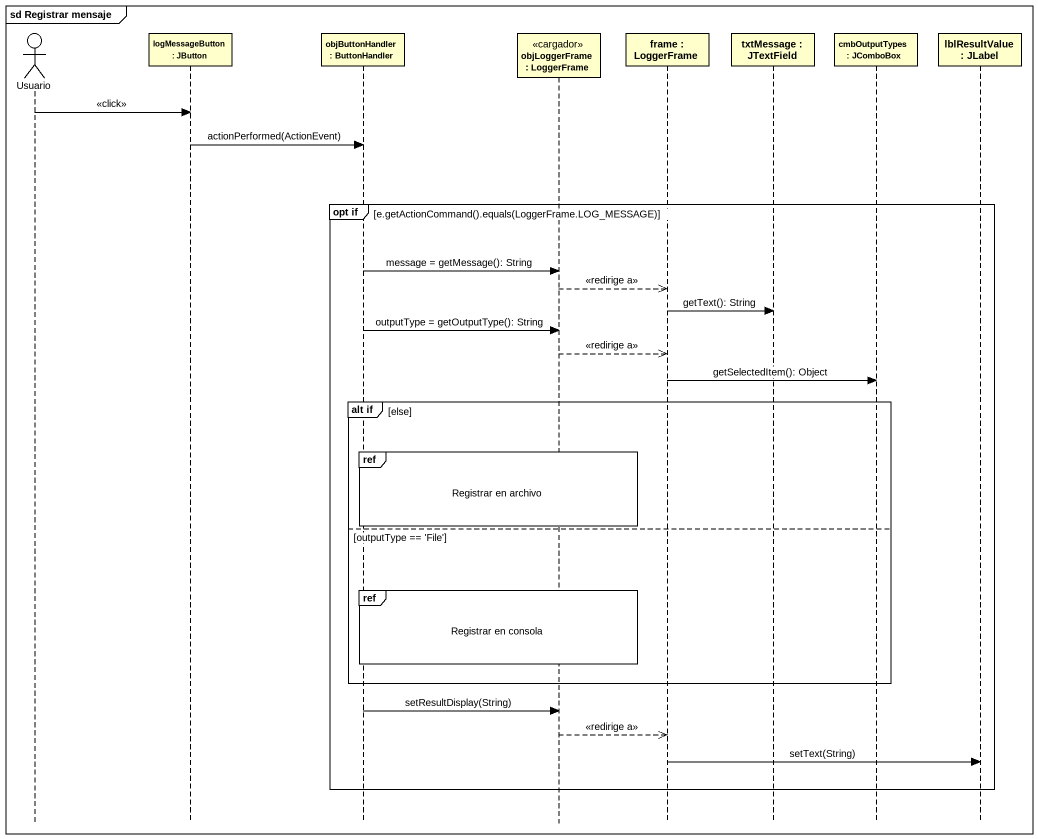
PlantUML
@startuml
mainframe sd Registrar mensaje
hide footbox
actor Usuario
participant "logMessageButton : JButton" as logMessageButton
participant "objButtonHandler : ButtonHandler" as objButtonHandler
participant "objLoggerFrame : LoggerFrame" as objLoggerFrame <<cargador>>
participant "frame : LoggerFrame" as frame_
participant "txtMessage : JTextField" as txtMessage
participant "cmbOutputTypes : JComboBox" as cmbOutputTypes
participant "lblResultValue : JLabel" as lblResultValue

Usuario -> logMessageButton : <<click>>
logMessageButton -> objButtonHandler : actionPerformed(ActionEvent)
group opt if [e.getActionCommand().equals(LoggerFrame.LOG_MESSAGE)]
  objButtonHandler -> objLoggerFrame : message = getMessage(): String
  objLoggerFrame -->> frame_ : <<redirige a>>
  frame_ -> txtMessage : getText(): String
  objButtonHandler -> objLoggerFrame : outputType = getOutputType(): String
  objLoggerFrame -->> frame_ : <<redirige a>>
  frame_ -> cmbOutputTypes : getSelectedItem(): Object
  group alt if [else]
    ref over objButtonHandler, objLoggerFrame : Registrar en archivo
  else outputType == 'File'
    ref over objButtonHandler, objLoggerFrame : Registrar en consola
  end
  objButtonHandler -> objLoggerFrame : setResultDisplay(String)
  objLoggerFrame -->> frame_ : <<redirige a>>
  frame_ -> lblResultValue : setText(String)
end
@enduml
